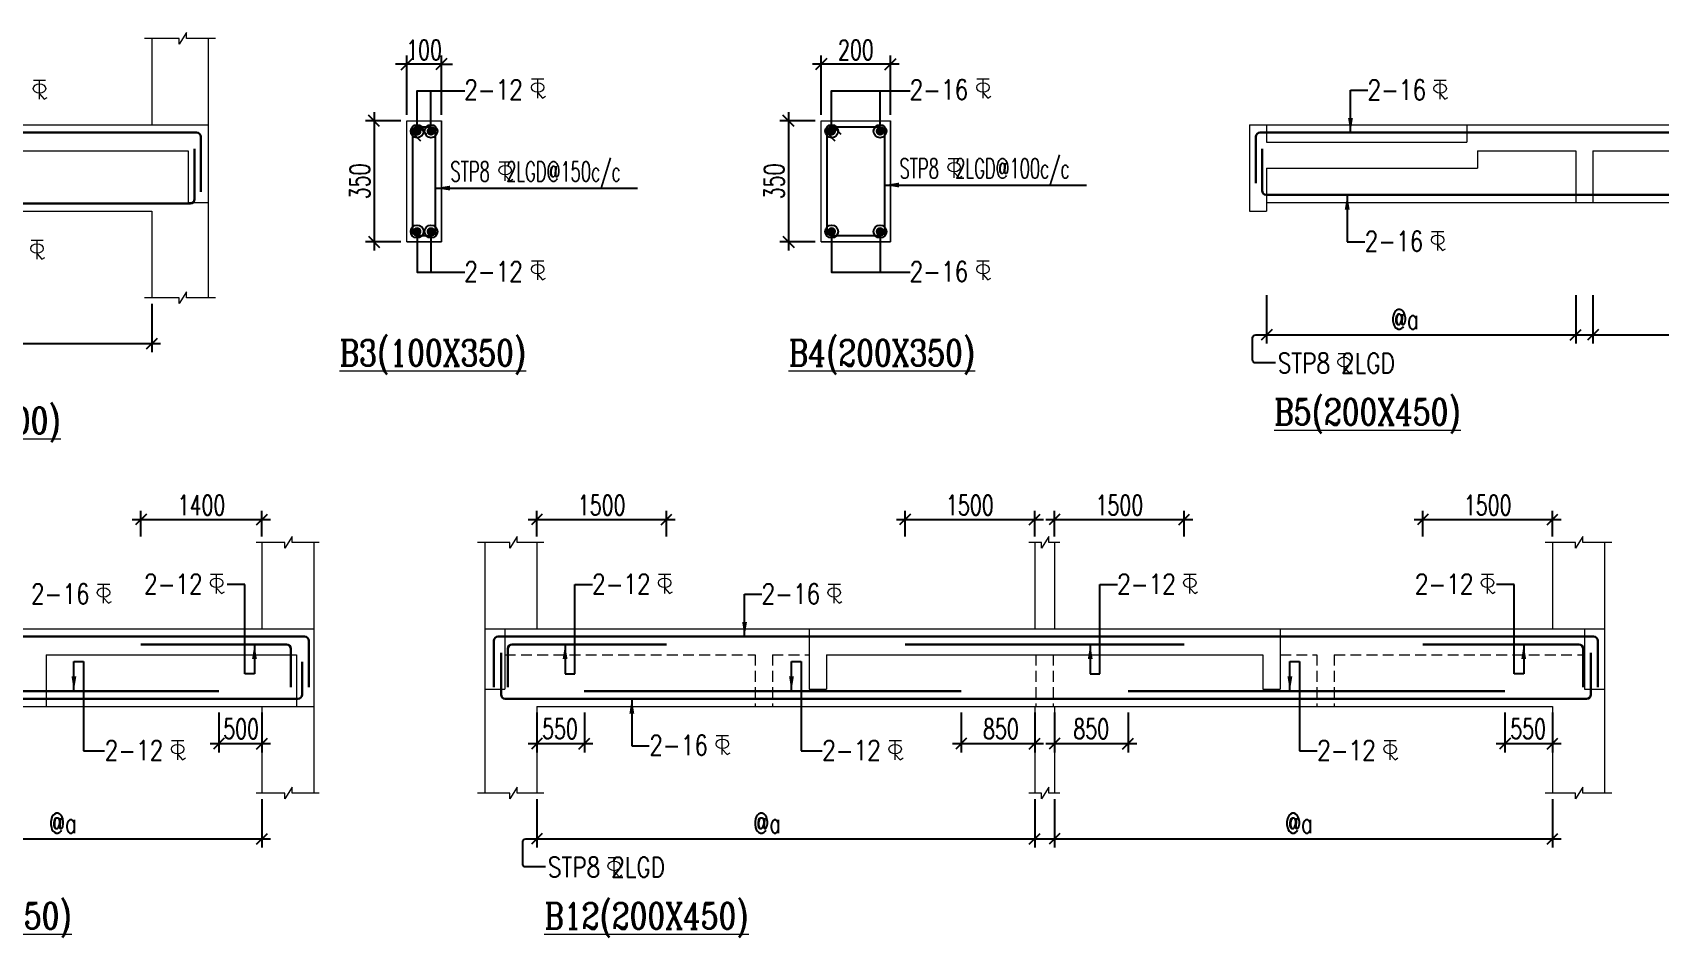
# Model space of a CAD drawing. Header units: millimetres. Extents: x 1255966 to 1543012, y 318612 to 465611.
# Drawn here: x 1491455 to 1510275, y 363690 to 374163 of the extents above; entities that cross this region are included whole.
import ezdxf

# ---------------------------------------------------------------- set-up
doc = ezdxf.new("R2010")
doc.units = ezdxf.units.MM
doc.header["$LTSCALE"] = 500
doc.header["$MEASUREMENT"] = 0
doc.header["$PDMODE"] = 34
doc.linetypes.add('HIDDEN', pattern=[0.375, 0.25, -0.125])
doc.layers.get('Defpoints').update_dxf_attribs({"lineweight": 0})
for name, color, linetype, lineweight in [('BEAM ELE', 2, 'Continuous', 15), ('DIM', 1, 'Continuous', 20), ('TAXT', 3, 'Continuous', 15), ('TEXT', 7, 'Continuous', 13), ('TEXT2', 3, 'Continuous', 15), ('TOWER AREA BEAM..', 3, 'Continuous', 20)]:
    doc.layers.add(name, color=color, linetype=linetype, lineweight=lineweight)
for name, color, linetype in [('D', 10, 'Continuous'), ('DIM-ST', 1, 'Continuous'), ('ST DIM.', 1, 'Continuous'), ('STEEL', 1, 'Continuous')]:
    doc.layers.add(name, color=color, linetype=linetype)
doc.styles.add('2MM', font='romans.shx', dxfattribs={"width": 0.7})
doc.styles.add('BHTESHT$0$HSCC2', font='romanc.shx')
doc.styles.add('haider', font='romans.shx')
doc.dimstyles.new('SHUIB MOD.', dxfattribs={"dimtxt": 230, "dimasz": 130, "dimexe": 100, "dimexo": 70, "dimgap": 50, "dimtad": 2, "dimdec": 0, "dimzin": 4, "dimdsep": 46, "dimtxsty": '2MM', "dimblk": 'OBLIQUE', "dimcen": 0.09, "dimdle": 100, "dimclrd": 1, "dimclre": 1, "dimclrt": 3, "dimadec": 0, "dimazin": 0, "dimtfac": 1, "dimtdec": 0, "dimtix": 1, "dimtmove": 2, "dimatfit": 3, "dimfxl": 100, "dimtolj": 1, "dimlwd": -1, "dimarcsym": 0})

# ---------------------------------------------------------------- blocks, each defined once
blk = doc.blocks.new('A$C76682FD6')
at = {"layer": 'TEXT', "color": 3, "ltscale": 0.2}
for p, q in [((143, 219), (2, 219)), ((72, 0), (72, 219)), ((72, 63), (128, 0)), ((128, 0), (162, 21))]:
    blk.add_line(p, q, dxfattribs=at)
blk.add_ellipse((72, 124), major_axis=(72.3, 0), ratio=0.753223, dxfattribs=at)
blk = doc.blocks.new('_Oblique')
at = {"color": 0, "linetype": 'ByBlock', "lineweight": -2}
blk.add_line((-0.5, -0.5), (0.5, 0.5), dxfattribs=at)
blk = doc.blocks.new('*D412')
at = {"layer": 'Defpoints', "color": 0, "ltscale": 100, "transparency": 16777216}
for p in [(1489536, 371094, 6), (1492836, 371094, 6), (1492836, 370564)]:
    blk.add_point(p, dxfattribs=at)
at = {"layer": 'ST DIM.', "color": 1, "lineweight": -2, "ltscale": 100, "transparency": 16777216}
for p, q in [((1489536, 371024), (1489536, 370464)), ((1492836, 371024), (1492836, 370464))]:
    blk.add_line(p, q, dxfattribs=at)
at = {"layer": 'ST DIM.', "color": 1, "ltscale": 100, "transparency": 16777216}
blk.add_line((1489436, 370564), (1492936, 370564), dxfattribs=at)
at = {"layer": 'ST DIM.', "color": 1, "ltscale": 100, "transparency": 16777216, "xscale": 125, "yscale": 125, "zscale": 125, "rotation": 180}
blk.add_blockref('_Oblique', (1489536, 370564), dxfattribs=at)
at = {"layer": 'ST DIM.', "color": 1, "ltscale": 100, "transparency": 16777216, "xscale": 125, "yscale": 125, "zscale": 125}
blk.add_blockref('_Oblique', (1492836, 370564), dxfattribs=at)
at = {"layer": 'ST DIM.', "color": 3, "ltscale": 100, "transparency": 16777216, "insert": (1491133, 370744), "char_height": 230, "attachment_point": 5, "style": '2MM'}
blk.add_mtext('\\A1;@a', dxfattribs=at)
blk = doc.blocks.new('*D413')
at = {"layer": 'Defpoints', "color": 0, "ltscale": 100, "transparency": 16777216}
for p in [(1495784, 373796), (1495784, 373140, 0), (1496184, 373140, 0)]:
    blk.add_point(p, dxfattribs=at)
at = {"layer": 'DIM-ST', "color": 1, "ltscale": 100, "transparency": 16777216}
for p, q in [((1495784, 373796), (1495654, 373796)), ((1496184, 373796), (1495784, 373796)), ((1496184, 373796), (1496314, 373796))]:
    blk.add_line(p, q, dxfattribs=at)
at = {"layer": 'DIM-ST', "color": 1, "lineweight": -2, "ltscale": 100, "transparency": 16777216}
for p, q in [((1495784, 373210), (1495784, 373896)), ((1496184, 373210), (1496184, 373896))]:
    blk.add_line(p, q, dxfattribs=at)
at = {"layer": 'DIM-ST', "color": 1, "ltscale": 100, "transparency": 16777216, "xscale": 130, "yscale": 130, "zscale": 130}
blk.add_blockref('_Oblique', (1495784, 373796), dxfattribs=at)
at = {"layer": 'DIM-ST', "color": 1, "ltscale": 100, "transparency": 16777216, "xscale": 130, "yscale": 130, "zscale": 130, "rotation": 180}
blk.add_blockref('_Oblique', (1496184, 373796), dxfattribs=at)
at = {"layer": 'DIM-ST', "color": 3, "ltscale": 100, "transparency": 16777216, "insert": (1495984, 373961), "char_height": 230, "attachment_point": 5, "style": '2MM'}
blk.add_mtext('\\A1;100', dxfattribs=at)
blk = doc.blocks.new('*D551')
at = {"layer": 'Defpoints', "color": 0, "ltscale": 100, "transparency": 16777216}
for p in [(1495784, 373140, 0), (1495405, 371740), (1495784, 371740)]:
    blk.add_point(p, dxfattribs=at)
at = {"layer": 'DIM-ST', "color": 1, "ltscale": 100, "transparency": 16777216}
blk.add_line((1495405, 373240), (1495405, 371640), dxfattribs=at)
at = {"layer": 'DIM-ST', "color": 1, "lineweight": -2, "ltscale": 100, "transparency": 16777216}
for p, q in [((1495714, 373140), (1495305, 373140)), ((1495714, 371740), (1495305, 371740))]:
    blk.add_line(p, q, dxfattribs=at)
at = {"layer": 'DIM-ST', "color": 1, "ltscale": 100, "transparency": 16777216, "xscale": 130, "yscale": 130, "zscale": 130}
for p, rotation in [((1495405, 373140), 90), ((1495405, 371740), 270)]:
    blk.add_blockref('_Oblique', p, dxfattribs=dict(at, rotation=rotation))
at = {"layer": 'DIM-ST', "color": 3, "ltscale": 100, "transparency": 16777216, "insert": (1495240, 372440), "char_height": 230, "attachment_point": 5, "rotation": 90, "style": '2MM'}
blk.add_mtext('\\A1;350', dxfattribs=at)
blk = doc.blocks.new('*D414')
at = {"layer": 'Defpoints', "color": 0, "ltscale": 100, "transparency": 16777216}
for p in [(1500579, 373796), (1500579, 373140, 0), (1501379, 373140, 0)]:
    blk.add_point(p, dxfattribs=at)
at = {"layer": 'DIM-ST', "color": 1, "ltscale": 100, "transparency": 16777216}
blk.add_line((1501479, 373796), (1500479, 373796), dxfattribs=at)
at = {"layer": 'DIM-ST', "color": 1, "lineweight": -2, "ltscale": 100, "transparency": 16777216}
for p, q in [((1500579, 373210), (1500579, 373896)), ((1501379, 373210), (1501379, 373896))]:
    blk.add_line(p, q, dxfattribs=at)
at = {"layer": 'DIM-ST', "color": 1, "ltscale": 100, "transparency": 16777216, "xscale": 130, "yscale": 130, "zscale": 130, "rotation": 180}
blk.add_blockref('_Oblique', (1500579, 373796), dxfattribs=at)
at = {"layer": 'DIM-ST', "color": 1, "ltscale": 100, "transparency": 16777216, "xscale": 130, "yscale": 130, "zscale": 130}
blk.add_blockref('_Oblique', (1501379, 373796), dxfattribs=at)
at = {"layer": 'DIM-ST', "color": 3, "ltscale": 100, "transparency": 16777216, "insert": (1500979, 373961), "char_height": 230, "attachment_point": 5, "style": '2MM'}
blk.add_mtext('\\A1;200', dxfattribs=at)
blk = doc.blocks.new('*D552')
at = {"layer": 'Defpoints', "color": 0, "ltscale": 100, "transparency": 16777216}
for p in [(1500579, 373140, 0), (1500200, 371740), (1500579, 371740, 0)]:
    blk.add_point(p, dxfattribs=at)
at = {"layer": 'DIM-ST', "color": 1, "ltscale": 100, "transparency": 16777216}
blk.add_line((1500200, 373240), (1500200, 371640), dxfattribs=at)
at = {"layer": 'DIM-ST', "color": 1, "lineweight": -2, "ltscale": 100, "transparency": 16777216}
for p, q in [((1500509, 373140), (1500100, 373140)), ((1500509, 371740), (1500100, 371740))]:
    blk.add_line(p, q, dxfattribs=at)
at = {"layer": 'DIM-ST', "color": 1, "ltscale": 100, "transparency": 16777216, "xscale": 130, "yscale": 130, "zscale": 130}
for p, rotation in [((1500200, 373140), 90), ((1500200, 371740), 270)]:
    blk.add_blockref('_Oblique', p, dxfattribs=dict(at, rotation=rotation))
at = {"layer": 'DIM-ST', "color": 3, "ltscale": 100, "transparency": 16777216, "insert": (1500035, 372440), "char_height": 230, "attachment_point": 5, "rotation": 90, "style": '2MM'}
blk.add_mtext('\\A1;350', dxfattribs=at)
blk = doc.blocks.new('*D415')
at = {"layer": 'Defpoints', "color": 0, "ltscale": 100, "transparency": 16777216}
for p in [(1509506, 371194, 6), (1512606, 371194, 6), (1512606, 370664)]:
    blk.add_point(p, dxfattribs=at)
at = {"layer": 'ST DIM.', "color": 1, "lineweight": -2, "ltscale": 100, "transparency": 16777216}
for p, q in [((1509506, 371124), (1509506, 370564)), ((1512606, 371124), (1512606, 370564))]:
    blk.add_line(p, q, dxfattribs=at)
at = {"layer": 'ST DIM.', "color": 1, "ltscale": 100, "transparency": 16777216}
blk.add_line((1509406, 370664), (1512706, 370664), dxfattribs=at)
at = {"layer": 'ST DIM.', "color": 1, "ltscale": 100, "transparency": 16777216, "xscale": 125, "yscale": 125, "zscale": 125, "rotation": 180}
blk.add_blockref('_Oblique', (1509506, 370664), dxfattribs=at)
at = {"layer": 'ST DIM.', "color": 1, "ltscale": 100, "transparency": 16777216, "xscale": 125, "yscale": 125, "zscale": 125}
blk.add_blockref('_Oblique', (1512606, 370664), dxfattribs=at)
at = {"layer": 'ST DIM.', "color": 3, "ltscale": 100, "transparency": 16777216, "insert": (1511104, 370844), "char_height": 230, "attachment_point": 5, "style": '2MM'}
blk.add_mtext('\\A1;@a', dxfattribs=at)
blk = doc.blocks.new('*D424')
at = {"layer": 'Defpoints', "color": 0, "ltscale": 100, "transparency": 16777216}
for p in [(1489419, 365362, 6), (1494109, 365362, 6), (1494109, 364831)]:
    blk.add_point(p, dxfattribs=at)
at = {"layer": 'ST DIM.', "color": 1, "lineweight": -2, "ltscale": 100, "transparency": 16777216}
for p, q in [((1489419, 365292), (1489419, 364731)), ((1494109, 365292), (1494109, 364731))]:
    blk.add_line(p, q, dxfattribs=at)
at = {"layer": 'ST DIM.', "color": 1, "ltscale": 100, "transparency": 16777216}
blk.add_line((1489319, 364831), (1494209, 364831), dxfattribs=at)
at = {"layer": 'ST DIM.', "color": 1, "ltscale": 100, "transparency": 16777216, "xscale": 125, "yscale": 125, "zscale": 125, "rotation": 180}
blk.add_blockref('_Oblique', (1489419, 364831), dxfattribs=at)
at = {"layer": 'ST DIM.', "color": 1, "ltscale": 100, "transparency": 16777216, "xscale": 125, "yscale": 125, "zscale": 125}
blk.add_blockref('_Oblique', (1494109, 364831), dxfattribs=at)
at = {"layer": 'ST DIM.', "color": 3, "ltscale": 100, "transparency": 16777216, "insert": (1491804, 365012), "char_height": 230, "attachment_point": 5, "style": '2MM'}
blk.add_mtext('\\A1;@a', dxfattribs=at)
blk = doc.blocks.new('*D425')
at = {"layer": 'Defpoints', "color": 0, "ltscale": 100, "transparency": 16777216}
for p in [(1497288, 365362, 6), (1503048, 365362, 6), (1503048, 364831)]:
    blk.add_point(p, dxfattribs=at)
at = {"layer": 'ST DIM.', "color": 1, "lineweight": -2, "ltscale": 100, "transparency": 16777216}
for p, q in [((1497288, 365292), (1497288, 364731)), ((1503048, 365292), (1503048, 364731))]:
    blk.add_line(p, q, dxfattribs=at)
at = {"layer": 'ST DIM.', "color": 1, "ltscale": 100, "transparency": 16777216}
blk.add_line((1497188, 364831), (1503148, 364831), dxfattribs=at)
at = {"layer": 'ST DIM.', "color": 1, "ltscale": 100, "transparency": 16777216, "xscale": 125, "yscale": 125, "zscale": 125, "rotation": 180}
blk.add_blockref('_Oblique', (1497288, 364831), dxfattribs=at)
at = {"layer": 'ST DIM.', "color": 1, "ltscale": 100, "transparency": 16777216, "xscale": 125, "yscale": 125, "zscale": 125}
blk.add_blockref('_Oblique', (1503048, 364831), dxfattribs=at)
at = {"layer": 'ST DIM.', "color": 3, "ltscale": 100, "transparency": 16777216, "insert": (1499951, 365012), "char_height": 230, "attachment_point": 5, "style": '2MM'}
blk.add_mtext('\\A1;@a', dxfattribs=at)
blk = doc.blocks.new('*D426')
at = {"layer": 'Defpoints', "color": 0, "ltscale": 100, "transparency": 16777216}
for p in [(1503278, 365362, 6), (1509038, 365362, 6), (1509038, 364831)]:
    blk.add_point(p, dxfattribs=at)
at = {"layer": 'ST DIM.', "color": 1, "lineweight": -2, "ltscale": 100, "transparency": 16777216}
for p, q in [((1503278, 365292), (1503278, 364731)), ((1509038, 365292), (1509038, 364731))]:
    blk.add_line(p, q, dxfattribs=at)
at = {"layer": 'ST DIM.', "color": 1, "ltscale": 100, "transparency": 16777216}
blk.add_line((1503178, 364831), (1509138, 364831), dxfattribs=at)
at = {"layer": 'ST DIM.', "color": 1, "ltscale": 100, "transparency": 16777216, "xscale": 125, "yscale": 125, "zscale": 125, "rotation": 180}
blk.add_blockref('_Oblique', (1503278, 364831), dxfattribs=at)
at = {"layer": 'ST DIM.', "color": 1, "ltscale": 100, "transparency": 16777216, "xscale": 125, "yscale": 125, "zscale": 125}
blk.add_blockref('_Oblique', (1509038, 364831), dxfattribs=at)
at = {"layer": 'ST DIM.', "color": 3, "ltscale": 100, "transparency": 16777216, "insert": (1506103, 365012), "char_height": 230, "attachment_point": 5, "style": '2MM'}
blk.add_mtext('\\A1;@a', dxfattribs=at)
blk = doc.blocks.new('*D427')
at = {"layer": 'Defpoints', "color": 0, "ltscale": 100, "transparency": 16777216}
for p in [(1504778, 368528), (1503278, 368262), (1504778, 368262)]:
    blk.add_point(p, dxfattribs=at)
at = {"layer": 'ST DIM.', "color": 1, "ltscale": 100, "transparency": 16777216}
blk.add_line((1503178, 368528), (1504878, 368528), dxfattribs=at)
at = {"layer": 'ST DIM.', "color": 1, "lineweight": -2, "ltscale": 100, "transparency": 16777216}
for p, q in [((1503278, 368332), (1503278, 368628)), ((1504778, 368332), (1504778, 368628))]:
    blk.add_line(p, q, dxfattribs=at)
at = {"layer": 'ST DIM.', "color": 1, "ltscale": 100, "transparency": 16777216, "xscale": 125, "yscale": 125, "zscale": 125, "rotation": 180}
blk.add_blockref('_Oblique', (1503278, 368528), dxfattribs=at)
at = {"layer": 'ST DIM.', "color": 1, "ltscale": 100, "transparency": 16777216, "xscale": 125, "yscale": 125, "zscale": 125}
blk.add_blockref('_Oblique', (1504778, 368528), dxfattribs=at)
at = {"layer": 'ST DIM.', "color": 3, "ltscale": 100, "transparency": 16777216, "insert": (1504028, 368693), "char_height": 230, "attachment_point": 5, "style": '2MM'}
blk.add_mtext('\\A1;1500', dxfattribs=at)
blk = doc.blocks.new('*D428')
at = {"layer": 'Defpoints', "color": 0, "ltscale": 100, "transparency": 16777216}
for p in [(1503048, 368528), (1501548, 368262), (1503048, 368262)]:
    blk.add_point(p, dxfattribs=at)
at = {"layer": 'ST DIM.', "color": 1, "ltscale": 100, "transparency": 16777216}
blk.add_line((1501448, 368528), (1503148, 368528), dxfattribs=at)
at = {"layer": 'ST DIM.', "color": 1, "lineweight": -2, "ltscale": 100, "transparency": 16777216}
for p, q in [((1501548, 368332), (1501548, 368628)), ((1503048, 368332), (1503048, 368628))]:
    blk.add_line(p, q, dxfattribs=at)
at = {"layer": 'ST DIM.', "color": 1, "ltscale": 100, "transparency": 16777216, "xscale": 125, "yscale": 125, "zscale": 125, "rotation": 180}
blk.add_blockref('_Oblique', (1501548, 368528), dxfattribs=at)
at = {"layer": 'ST DIM.', "color": 1, "ltscale": 100, "transparency": 16777216, "xscale": 125, "yscale": 125, "zscale": 125}
blk.add_blockref('_Oblique', (1503048, 368528), dxfattribs=at)
at = {"layer": 'ST DIM.', "color": 3, "ltscale": 100, "transparency": 16777216, "insert": (1502298, 368693), "char_height": 230, "attachment_point": 5, "style": '2MM'}
blk.add_mtext('\\A1;1500', dxfattribs=at)
blk = doc.blocks.new('*D458')
at = {"layer": 'Defpoints', "color": 0, "ltscale": 100, "transparency": 16777216}
for p in [(1498788, 368528), (1497288, 368262), (1498788, 368262)]:
    blk.add_point(p, dxfattribs=at)
at = {"layer": 'ST DIM.', "color": 1, "ltscale": 100, "transparency": 16777216}
blk.add_line((1497188, 368528), (1498888, 368528), dxfattribs=at)
at = {"layer": 'ST DIM.', "color": 1, "lineweight": -2, "ltscale": 100, "transparency": 16777216}
for p, q in [((1497288, 368332), (1497288, 368628)), ((1498788, 368332), (1498788, 368628))]:
    blk.add_line(p, q, dxfattribs=at)
at = {"layer": 'ST DIM.', "color": 1, "ltscale": 100, "transparency": 16777216, "xscale": 125, "yscale": 125, "zscale": 125, "rotation": 180}
blk.add_blockref('_Oblique', (1497288, 368528), dxfattribs=at)
at = {"layer": 'ST DIM.', "color": 1, "ltscale": 100, "transparency": 16777216, "xscale": 125, "yscale": 125, "zscale": 125}
blk.add_blockref('_Oblique', (1498788, 368528), dxfattribs=at)
at = {"layer": 'ST DIM.', "color": 3, "ltscale": 100, "transparency": 16777216, "insert": (1498038, 368693), "char_height": 230, "attachment_point": 5, "style": '2MM'}
blk.add_mtext('\\A1;1500', dxfattribs=at)
blk = doc.blocks.new('*D459')
at = {"layer": 'Defpoints', "color": 0, "ltscale": 100, "transparency": 16777216}
for p in [(1509038, 368528), (1507538, 368262), (1509038, 368262)]:
    blk.add_point(p, dxfattribs=at)
at = {"layer": 'ST DIM.', "color": 1, "ltscale": 100, "transparency": 16777216}
blk.add_line((1507438, 368528), (1509138, 368528), dxfattribs=at)
at = {"layer": 'ST DIM.', "color": 1, "lineweight": -2, "ltscale": 100, "transparency": 16777216}
for p, q in [((1507538, 368332), (1507538, 368628)), ((1509038, 368332), (1509038, 368628))]:
    blk.add_line(p, q, dxfattribs=at)
at = {"layer": 'ST DIM.', "color": 1, "ltscale": 100, "transparency": 16777216, "xscale": 125, "yscale": 125, "zscale": 125, "rotation": 180}
blk.add_blockref('_Oblique', (1507538, 368528), dxfattribs=at)
at = {"layer": 'ST DIM.', "color": 1, "ltscale": 100, "transparency": 16777216, "xscale": 125, "yscale": 125, "zscale": 125}
blk.add_blockref('_Oblique', (1509038, 368528), dxfattribs=at)
at = {"layer": 'ST DIM.', "color": 3, "ltscale": 100, "transparency": 16777216, "insert": (1508288, 368693), "char_height": 230, "attachment_point": 5, "style": '2MM'}
blk.add_mtext('\\A1;1500', dxfattribs=at)
blk = doc.blocks.new('*D460')
at = {"layer": 'Defpoints', "color": 0, "ltscale": 100, "transparency": 16777216}
for p in [(1497288, 366362), (1497838, 366362), (1497288, 365932)]:
    blk.add_point(p, dxfattribs=at)
at = {"layer": 'ST DIM.', "color": 1, "lineweight": -2, "ltscale": 100, "transparency": 16777216}
for p, q in [((1497288, 366292), (1497288, 365832)), ((1497838, 366292), (1497838, 365832))]:
    blk.add_line(p, q, dxfattribs=at)
at = {"layer": 'ST DIM.', "color": 1, "ltscale": 100, "transparency": 16777216}
blk.add_line((1497938, 365932), (1497188, 365932), dxfattribs=at)
at = {"layer": 'ST DIM.', "color": 1, "ltscale": 100, "transparency": 16777216, "xscale": 125, "yscale": 125, "zscale": 125, "rotation": 180}
blk.add_blockref('_Oblique', (1497288, 365932), dxfattribs=at)
at = {"layer": 'ST DIM.', "color": 1, "ltscale": 100, "transparency": 16777216, "xscale": 125, "yscale": 125, "zscale": 125}
blk.add_blockref('_Oblique', (1497838, 365932), dxfattribs=at)
at = {"layer": 'ST DIM.', "color": 3, "ltscale": 100, "transparency": 16777216, "insert": (1497556, 366104), "char_height": 230, "attachment_point": 5, "style": '2MM'}
blk.add_mtext('\\A1;550', dxfattribs=at)
blk = doc.blocks.new('*D461')
at = {"layer": 'Defpoints', "color": 0, "ltscale": 100, "transparency": 16777216}
for p in [(1503278, 366362), (1504128, 366362), (1503278, 365932)]:
    blk.add_point(p, dxfattribs=at)
at = {"layer": 'ST DIM.', "color": 1, "lineweight": -2, "ltscale": 100, "transparency": 16777216}
for p, q in [((1503278, 366292), (1503278, 365832)), ((1504128, 366292), (1504128, 365832))]:
    blk.add_line(p, q, dxfattribs=at)
at = {"layer": 'ST DIM.', "color": 1, "ltscale": 100, "transparency": 16777216}
blk.add_line((1504228, 365932), (1503178, 365932), dxfattribs=at)
at = {"layer": 'ST DIM.', "color": 1, "ltscale": 100, "transparency": 16777216, "xscale": 125, "yscale": 125, "zscale": 125, "rotation": 180}
blk.add_blockref('_Oblique', (1503278, 365932), dxfattribs=at)
at = {"layer": 'ST DIM.', "color": 1, "ltscale": 100, "transparency": 16777216, "xscale": 125, "yscale": 125, "zscale": 125}
blk.add_blockref('_Oblique', (1504128, 365932), dxfattribs=at)
at = {"layer": 'ST DIM.', "color": 3, "ltscale": 100, "transparency": 16777216, "insert": (1503702, 366104), "char_height": 230, "attachment_point": 5, "style": '2MM'}
blk.add_mtext('\\A1;850', dxfattribs=at)
blk = doc.blocks.new('*D462')
at = {"layer": 'Defpoints', "color": 0, "ltscale": 100, "transparency": 16777216}
for p in [(1502198, 366362), (1503048, 366362), (1502198, 365932)]:
    blk.add_point(p, dxfattribs=at)
at = {"layer": 'ST DIM.', "color": 1, "lineweight": -2, "ltscale": 100, "transparency": 16777216}
for p, q in [((1502198, 366292), (1502198, 365832)), ((1503048, 366292), (1503048, 365832))]:
    blk.add_line(p, q, dxfattribs=at)
at = {"layer": 'ST DIM.', "color": 1, "ltscale": 100, "transparency": 16777216}
blk.add_line((1503148, 365932), (1502098, 365932), dxfattribs=at)
at = {"layer": 'ST DIM.', "color": 1, "ltscale": 100, "transparency": 16777216, "xscale": 125, "yscale": 125, "zscale": 125, "rotation": 180}
blk.add_blockref('_Oblique', (1502198, 365932), dxfattribs=at)
at = {"layer": 'ST DIM.', "color": 1, "ltscale": 100, "transparency": 16777216, "xscale": 125, "yscale": 125, "zscale": 125}
blk.add_blockref('_Oblique', (1503048, 365932), dxfattribs=at)
at = {"layer": 'ST DIM.', "color": 3, "ltscale": 100, "transparency": 16777216, "insert": (1502657, 366104), "char_height": 230, "attachment_point": 5, "style": '2MM'}
blk.add_mtext('\\A1;850', dxfattribs=at)
blk = doc.blocks.new('*D463')
at = {"layer": 'Defpoints', "color": 0, "ltscale": 100, "transparency": 16777216}
for p in [(1508488, 366362), (1509038, 366362), (1508488, 365932)]:
    blk.add_point(p, dxfattribs=at)
at = {"layer": 'ST DIM.', "color": 1, "lineweight": -2, "ltscale": 100, "transparency": 16777216}
for p, q in [((1508488, 366292), (1508488, 365832)), ((1509038, 366292), (1509038, 365832))]:
    blk.add_line(p, q, dxfattribs=at)
at = {"layer": 'ST DIM.', "color": 1, "ltscale": 100, "transparency": 16777216}
blk.add_line((1509138, 365932), (1508388, 365932), dxfattribs=at)
at = {"layer": 'ST DIM.', "color": 1, "ltscale": 100, "transparency": 16777216, "xscale": 125, "yscale": 125, "zscale": 125, "rotation": 180}
blk.add_blockref('_Oblique', (1508488, 365932), dxfattribs=at)
at = {"layer": 'ST DIM.', "color": 1, "ltscale": 100, "transparency": 16777216, "xscale": 125, "yscale": 125, "zscale": 125}
blk.add_blockref('_Oblique', (1509038, 365932), dxfattribs=at)
at = {"layer": 'ST DIM.', "color": 3, "ltscale": 100, "transparency": 16777216, "insert": (1508756, 366104), "char_height": 230, "attachment_point": 5, "style": '2MM'}
blk.add_mtext('\\A1;550', dxfattribs=at)
blk = doc.blocks.new('*D490')
at = {"layer": 'Defpoints', "color": 0, "ltscale": 100, "transparency": 16777216}
for p in [(1505731, 371194, 6), (1509306, 371194, 6), (1509306, 370664)]:
    blk.add_point(p, dxfattribs=at)
at = {"layer": 'ST DIM.', "color": 1, "lineweight": -2, "ltscale": 100, "transparency": 16777216}
for p, q in [((1505731, 371124), (1505731, 370564)), ((1509306, 371124), (1509306, 370564))]:
    blk.add_line(p, q, dxfattribs=at)
at = {"layer": 'ST DIM.', "color": 1, "ltscale": 100, "transparency": 16777216}
blk.add_line((1505631, 370664), (1509406, 370664), dxfattribs=at)
at = {"layer": 'ST DIM.', "color": 1, "ltscale": 100, "transparency": 16777216, "xscale": 125, "yscale": 125, "zscale": 125, "rotation": 180}
blk.add_blockref('_Oblique', (1505731, 370664), dxfattribs=at)
at = {"layer": 'ST DIM.', "color": 1, "ltscale": 100, "transparency": 16777216, "xscale": 125, "yscale": 125, "zscale": 125}
blk.add_blockref('_Oblique', (1509306, 370664), dxfattribs=at)
at = {"layer": 'ST DIM.', "color": 3, "ltscale": 100, "transparency": 16777216, "insert": (1507329, 370844), "char_height": 230, "attachment_point": 5, "style": '2MM'}
blk.add_mtext('\\A1;@a', dxfattribs=at)
blk = doc.blocks.new('*D539')
at = {"layer": 'Defpoints', "color": 0, "ltscale": 100, "transparency": 16777216}
for p in [(1494109, 368528), (1492709, 368262), (1494109, 368262)]:
    blk.add_point(p, dxfattribs=at)
at = {"layer": 'ST DIM.', "color": 1, "ltscale": 100, "transparency": 16777216}
blk.add_line((1492609, 368528), (1494209, 368528), dxfattribs=at)
at = {"layer": 'ST DIM.', "color": 1, "lineweight": -2, "ltscale": 100, "transparency": 16777216}
for p, q in [((1492709, 368332), (1492709, 368628)), ((1494109, 368332), (1494109, 368628))]:
    blk.add_line(p, q, dxfattribs=at)
at = {"layer": 'ST DIM.', "color": 1, "ltscale": 100, "transparency": 16777216, "xscale": 125, "yscale": 125, "zscale": 125, "rotation": 180}
blk.add_blockref('_Oblique', (1492709, 368528), dxfattribs=at)
at = {"layer": 'ST DIM.', "color": 1, "ltscale": 100, "transparency": 16777216, "xscale": 125, "yscale": 125, "zscale": 125}
blk.add_blockref('_Oblique', (1494109, 368528), dxfattribs=at)
at = {"layer": 'ST DIM.', "color": 3, "ltscale": 100, "transparency": 16777216, "insert": (1493409, 368693), "char_height": 230, "attachment_point": 5, "style": '2MM'}
blk.add_mtext('\\A1;1400', dxfattribs=at)
blk = doc.blocks.new('*D541')
at = {"layer": 'Defpoints', "color": 0, "ltscale": 100, "transparency": 16777216}
for p in [(1493609, 366362), (1494109, 366362), (1493609, 365932)]:
    blk.add_point(p, dxfattribs=at)
at = {"layer": 'ST DIM.', "color": 1, "lineweight": -2, "ltscale": 100, "transparency": 16777216}
for p, q in [((1493609, 366292), (1493609, 365832)), ((1494109, 366292), (1494109, 365832))]:
    blk.add_line(p, q, dxfattribs=at)
at = {"layer": 'ST DIM.', "color": 1, "ltscale": 100, "transparency": 16777216}
blk.add_line((1494209, 365932), (1493509, 365932), dxfattribs=at)
at = {"layer": 'ST DIM.', "color": 1, "ltscale": 100, "transparency": 16777216, "xscale": 125, "yscale": 125, "zscale": 125, "rotation": 180}
blk.add_blockref('_Oblique', (1493609, 365932), dxfattribs=at)
at = {"layer": 'ST DIM.', "color": 1, "ltscale": 100, "transparency": 16777216, "xscale": 125, "yscale": 125, "zscale": 125}
blk.add_blockref('_Oblique', (1494109, 365932), dxfattribs=at)
at = {"layer": 'ST DIM.', "color": 3, "ltscale": 100, "transparency": 16777216, "insert": (1493868, 366104), "char_height": 230, "attachment_point": 5, "style": '2MM'}
blk.add_mtext('\\A1;500', dxfattribs=at)

msp = doc.modelspace()

# ---------------------------------------------------------------- linework, layer by layer
at = {"layer": 'BEAM ELE', "color": 3}
for points in [[(1493573.1, 374094.2), (1493236.1, 374094.2), (1493236.1, 374162.8), (1493151.6, 374026.2), (1493151.6, 374094.2), (1492750.4, 374094.2)], [(1493573.1, 371094.2), (1493236.1, 371094.2), (1493236.1, 371162.8), (1493151.6, 371026.2), (1493151.6, 371094.2), (1492750.4, 371094.2)], [(1494771.6, 368261.6), (1494457.2, 368261.6), (1494457.2, 368330.3), (1494372.6, 368193.6), (1494372.6, 368261.6), (1494042.8, 368261.6)], [(1497370.9, 368261.6), (1497061.7, 368261.6), (1497061.7, 368330.3), (1496977.1, 368193.6), (1496977.1, 368261.6), (1496602.7, 368261.6)], [(1503340.5, 368261.6), (1503210.6, 368261.6), (1503210.6, 368330.3), (1503126.1, 368193.6), (1503126.1, 368261.6), (1502981.8, 368261.6)], [(1509724.4, 368261.6), (1509387.5, 368261.6), (1509387.5, 368330.3), (1509302.9, 368193.6), (1509302.9, 368261.6), (1508952.7, 368261.6)], [(1494771.6, 365361.6), (1494457.2, 365361.6), (1494457.2, 365430.3), (1494372.6, 365293.6), (1494372.6, 365361.6), (1494042.8, 365361.6)], [(1497370.9, 365361.6), (1497061.7, 365361.6), (1497061.7, 365430.3), (1496977.1, 365293.6), (1496977.1, 365361.6), (1496602.7, 365361.6)], [(1503340.5, 365361.6), (1503210.6, 365361.6), (1503210.6, 365430.3), (1503126.1, 365293.6), (1503126.1, 365361.6), (1502981.8, 365361.6)], [(1509724.4, 365361.6), (1509387.5, 365361.6), (1509387.5, 365430.3), (1509302.9, 365293.6), (1509302.9, 365361.6), (1508952.7, 365361.6)]]:
    msp.add_lwpolyline(points, dxfattribs=at)
at = {"layer": 'ST DIM.'}
for points in [[(1495904, 373094.6), (1495904, 373489.4), (1496454.6, 373489.4)], [(1496064, 373094.6), (1496064, 373489.4), (1496454.6, 373489.4)], [(1500698.8, 373094.6), (1500698.8, 373489.4), (1501606.4, 373489.4)], [(1501258.8, 373094.6), (1501258.8, 373489.4), (1501606.4, 373489.4)], [(1495904, 371786.1), (1495904, 371391.3), (1496454.6, 371391.3)], [(1496064, 371786.1), (1496064, 371391.3), (1496454.6, 371391.3)], [(1500698.8, 371786.1), (1500698.8, 371391.3), (1501606.4, 371391.3)], [(1501258.8, 371786.1), (1501258.8, 371391.3), (1501606.4, 371391.3)]]:
    msp.add_lwpolyline(points, dxfattribs=at)
for points in [[(1505832.5, 370338.5), (1505604.2, 370338.5, -0.4142136), (1505568.4, 370374.3), (1505568.4, 370627.9, -0.4142136), (1505604.2, 370663.6), (1510132.5, 370663.6)], [(1497389.1, 364505.9), (1497160.8, 364505.9, -0.4142136), (1497125, 364541.7), (1497125, 364795.3, -0.4142136), (1497160.8, 364831.1), (1506505, 364831.1)]]:
    msp.add_lwpolyline(points, format="xyb", dxfattribs=at)
for centre in [(1495904, 373020.3), (1496064, 373020.3), (1500698.8, 373020.3), (1501258.8, 373020.3), (1495904, 371860.3), (1496064, 371860.3), (1500698.8, 371860.3), (1501258.8, 371860.3)]:
    msp.add_circle(centre, 74.3, dxfattribs=at)
at = {"layer": 'STEEL', "color": 4, "lineweight": 30, "ltscale": 10}
for p, q in [((1489459.5, 373004.2), (1493351.9, 373004.2)), ((1493401.9, 372320.5), (1493401.9, 372954.2)), ((1505605.3, 372420.5), (1505605.3, 372954.2)), ((1505655.3, 373004.2), (1512781.4, 373004.2)), ((1493329.7, 372234.2), (1493329.7, 372815.2)), ((1505677.5, 372334.2), (1505677.5, 372815.2)), ((1505727.5, 372284.2), (1512709.2, 372284.2)), ((1489531.7, 372184.2), (1493279.7, 372184.2)), ((1488958.2, 367171.6), (1494602, 367171.6)), ((1494392.3, 367081.6), (1492708.9, 367081.6)), ((1494442.3, 366587.9), (1494442.3, 367031.6)), ((1494651.8, 366587.9), (1494651.8, 367121.6)), ((1496790.4, 366587.9), (1496790.4, 367121.6)), ((1496840.4, 367171.6), (1509511.2, 367171.6)), ((1496954.4, 366587.9), (1496954.4, 367031.6)), ((1497004.4, 367081.6), (1498787.9, 367081.6)), ((1501547.9, 367081.6), (1504777.9, 367081.6)), ((1507537.9, 367081.6), (1509343.2, 367081.6)), ((1509393.2, 366587.9), (1509393.2, 367031.6)), ((1509561.1, 366587.9), (1509561.1, 367121.6)), ((1494573.7, 366501.6), (1494573.7, 366880.1)), ((1496874, 366501.6), (1496874, 366982.7)), ((1509483, 366501.6), (1509483, 366982.7)), ((1489041.8, 366451.6), (1494523.7, 366451.6)), ((1489918.9, 366541.6), (1493608.9, 366541.6)), ((1496924, 366451.6), (1509433, 366451.6)), ((1497837.9, 366541.6), (1502197.9, 366541.6)), ((1504127.9, 366541.6), (1508487.9, 366541.6))]:
    msp.add_line(p, q, dxfattribs=at)
at = {"layer": 'STEEL', "color": 6, "ltscale": 10}
for points in [[(1496014.1, 372983.8), (1495940.3, 373057.6, 0.4142136), (1495867.4, 373057.6), (1495867.4, 373057.6, 0.4142136), (1495867.4, 372984.7), (1495941.2, 372910.9)], [(1500808.9, 372983.8), (1500735.1, 373057.6, 0.4142136), (1500662.2, 373057.6), (1500662.2, 373057.6, 0.4142136), (1500662.2, 372984.7), (1500736, 372910.9)]]:
    msp.add_lwpolyline(points, format="xyb", dxfattribs=at)
for points in [[(1495904, 373070.3), (1496064, 373070.3, -0.4142136), (1496114, 373020.3), (1496114, 371860.3, -0.4142136), (1496064, 371810.3), (1495904, 371810.3, -0.4142136), (1495854, 371860.3), (1495854, 373020.3, -0.4142136)], [(1500698.8, 373070.3), (1501258.8, 373070.3, -0.4142136), (1501308.8, 373020.3), (1501308.8, 371860.3, -0.4142136), (1501258.8, 371810.3), (1500698.8, 371810.3, -0.4142136), (1500648.8, 371860.3), (1500648.8, 373020.3, -0.4142136)]]:
    msp.add_lwpolyline(points, format="xyb", close=True, dxfattribs=at)
at = {"layer": 'STEEL', "color": 7, "const_width": 50}
for points in [[(1495879, 373020.3, 1), (1495929, 373020.3, 1)], [(1496089, 373020.3, -1), (1496039, 373020.3, -1)], [(1500673.8, 373020.3, 1), (1500723.8, 373020.3, 1)], [(1501283.8, 373020.3, -1), (1501233.8, 373020.3, -1)], [(1495879, 371860.3, -1), (1495929, 371860.3, -1)], [(1496089, 371860.3, 1), (1496039, 371860.3, 1)], [(1500673.8, 371860.3, -1), (1500723.8, 371860.3, -1)], [(1501283.8, 371860.3, 1), (1501233.8, 371860.3, 1)]]:
    msp.add_lwpolyline(points, format="xyb", close=True, dxfattribs=at)
at = {"layer": 'STEEL', "color": 4, "lineweight": 30, "ltscale": 10}
for centre, start, end in [((1493351.9, 372954.2), 0, 90), ((1505655.3, 372954.2), 90, 180), ((1505727.5, 372334.2), 180, 270), ((1493279.7, 372234.2), 270, 0), ((1494392.3, 367031.6), 0, 90), ((1494601.8, 367121.6), 0, 90), ((1496840.4, 367121.6), 90, 180), ((1497004.4, 367031.6), 90, 180), ((1509343.2, 367031.6), 0, 90), ((1509511.1, 367121.6), 0, 90), ((1494523.7, 366501.6), 270, 0), ((1496924, 366501.6), 180, 270), ((1509433, 366501.6), 270, 0)]:
    msp.add_arc(centre, 50, start, end, dxfattribs=at)
at = {"layer": 'TOWER AREA BEAM..'}
for p, q in [((1492835.5, 374094.2), (1492835.5, 373094.2)), ((1493485.5, 374094.2), (1493485.5, 371094.2)), ((1489335.5, 373094.2), (1493485.5, 373094.2)), ((1505531.3, 373094.2), (1505531.3, 372094.2)), ((1505531.3, 373094.2), (1512606.3, 373094.2)), ((1505731.3, 373094.2), (1505731.3, 372894.2)), ((1508046.3, 373094.2), (1508046.3, 372894.2)), ((1505731.3, 372894.2), (1508046.3, 372894.2)), ((1489535.5, 372794.2), (1493255.5, 372794.2)), ((1493255.5, 372794.2), (1493255.5, 372194.2)), ((1508171.3, 372794.2), (1509306.3, 372794.2)), ((1508171.3, 372794.2), (1508171.3, 372594.2)), ((1509306.3, 372794.2), (1509306.3, 372194.2)), ((1509506.3, 372794.2), (1512291.3, 372794.2)), ((1509506.3, 372794.2), (1509506.3, 372194.2)), ((1505731.3, 372594.2), (1505731.3, 372094.2)), ((1505731.3, 372594.2), (1508171.3, 372594.2)), ((1489335.5, 372094.2), (1492835.5, 372094.2)), ((1492835.5, 372094.2), (1492835.5, 371094.2)), ((1493255.5, 372194.2), (1493485.5, 372194.2)), ((1505531.3, 372094.2), (1505731.3, 372094.2)), ((1505731.3, 372194.2), (1512606.3, 372194.2)), ((1494108.9, 368261.6), (1494108.9, 367261.6)), ((1494708.9, 368261.6), (1494708.9, 367261.6)), ((1496687.9, 368261.6), (1496687.9, 365361.6)), ((1497287.9, 368261.6), (1497287.9, 367261.6)), ((1503047.9, 368261.6), (1503047.9, 367261.6)), ((1503277.9, 368261.6), (1503277.9, 367261.6)), ((1509037.9, 368261.6), (1509037.9, 367261.6)), ((1509637.9, 368261.6), (1509637.9, 365361.6)), ((1488818.9, 367261.6), (1494708.9, 367261.6)), ((1494708.9, 367261.6), (1494708.9, 365361.6)), ((1496687.9, 367261.6), (1509637.9, 367261.6)), ((1496917.9, 367261.6), (1496917.9, 366561.6)), ((1500437.9, 367261.6), (1500437.9, 366561.6)), ((1505887.9, 367261.6), (1505887.9, 366561.6)), ((1509407.9, 367261.6), (1509407.9, 366561.6)), ((1491613.9, 366961.6), (1494508.9, 366961.6)), ((1491613.9, 366961.6), (1491613.9, 366361.6)), ((1494508.9, 366961.6), (1494508.9, 366361.6)), ((1500637.9, 366961.6), (1505687.9, 366961.6)), ((1500637.9, 366961.6), (1500637.9, 366561.6)), ((1505687.9, 366961.6), (1505687.9, 366561.6)), ((1496687.9, 366561.6), (1496917.9, 366561.6)), ((1500437.9, 366561.6), (1500637.9, 366561.6)), ((1505687.9, 366561.6), (1505887.9, 366561.6)), ((1509407.9, 366561.6), (1509637.9, 366561.6)), ((1489418.9, 366361.6), (1494708.9, 366361.6)), ((1494108.9, 366361.6), (1494108.9, 365361.6)), ((1497287.9, 366361.6), (1497287.9, 365361.6)), ((1497287.9, 366361.6), (1509037.9, 366361.6)), ((1503047.9, 366361.6), (1503047.9, 365361.6)), ((1503277.9, 366361.6), (1503277.9, 365361.6)), ((1509037.9, 366361.6), (1509037.9, 365361.6))]:
    msp.add_line(p, q, dxfattribs=at)
at = {"layer": 'TOWER AREA BEAM..', "lineweight": 5}
for p, q in [((1495784, 373140.3), (1496184, 373140.3)), ((1496184, 371740.3), (1496184, 373140.3)), ((1500578.8, 373140.3), (1501378.8, 373140.3)), ((1501378.8, 371740.3), (1501378.8, 373140.3)), ((1495784, 371740.3), (1496184, 371740.3)), ((1500578.8, 371740.3), (1501378.8, 371740.3))]:
    msp.add_line(p, q, dxfattribs=at)
at = {"layer": 'TOWER AREA BEAM..', "color": 3, "lineweight": 5}
for p, q in [((1495784, 373140.3), (1496184, 373140.3)), ((1495784, 371740.3), (1495784, 373140.3)), ((1496184, 373140.3), (1496184, 371740.3)), ((1500578.8, 373140.3), (1501378.8, 373140.3)), ((1500578.8, 371740.3), (1500578.8, 373140.3)), ((1501378.8, 373140.3), (1501378.8, 371740.3)), ((1496184, 371740.3), (1495784, 371740.3)), ((1501378.8, 371740.3), (1500578.8, 371740.3))]:
    msp.add_line(p, q, dxfattribs=at)
at = {"layer": 'TOWER AREA BEAM..', "linetype": 'HIDDEN'}
for p, q in [((1496917.9, 366961.6), (1499812.9, 366961.6)), ((1499812.9, 366961.6), (1499812.9, 366361.6)), ((1500012.9, 366961.6), (1500437.9, 366961.6)), ((1500012.9, 366961.6), (1500012.9, 366361.6)), ((1503062.9, 366961.6), (1503062.9, 366361.6)), ((1503262.9, 366961.6), (1503262.9, 366361.6)), ((1505887.9, 366961.6), (1506312.9, 366961.6)), ((1506312.9, 366961.6), (1506312.9, 366361.6)), ((1506512.9, 366961.6), (1509407.9, 366961.6)), ((1506512.9, 366961.6), (1506512.9, 366361.6))]:
    msp.add_line(p, q, dxfattribs=at)

# ---------------------------------------------------------------- block references
at = {"layer": 'DIM', "lineweight": 0}
for p in [(1491463, 373389.7), (1497226.4, 373403.5), (1502378.2, 373403.5), (1507665.6, 373389.7), (1496850.3, 372444.7), (1502045.1, 372480.6), (1491435.2, 371538.8), (1507637.8, 371638.8), (1497226.4, 371299.1), (1502378.2, 371299.1), (1506555, 370225.8), (1492204.5, 367557.1), (1493512.6, 367670.3), (1498695.6, 367670.3), (1500656.5, 367557.1), (1504771, 367670.3), (1508214.1, 367670.3), (1493061.7, 365745.9), (1499362, 365806.3), (1501362.5, 365745.9), (1507088.4, 365745.9), (1498111.6, 364393.2)]:
    msp.add_blockref('A$C76682FD6', p, dxfattribs=at)

# ---------------------------------------------------------------- texts
at = {"layer": 'TAXT', "style": 'BHTESHT$0$HSCC2', "width": 0.8}
for s, p in [('%%UB3(100X350)', (1495006.2, 370306.7)), ('%%UB4(200X350)', (1500201, 370306.7)), ('%%UB2(200X500)', (1489621.7, 369522.3)), ('%%UB5(200X450)', (1505817.5, 369622.3)), ('%%UB11(200X450)', (1489543.9, 363789.8)), ('%%UB12(200X450)', (1497374, 363789.8))]:
    msp.add_text(s, height=300, dxfattribs=at).set_placement(p)
at = {"layer": 'TEXT2', "color": 3, "style": 'haider'}
for s, width, p in [('2-12', 0.8, (1496449.2, 373387.2)), ('2-16', 0.8, (1501600.9, 373387.2)), ('2-16', 0.8, (1506897.6, 373384.5)), ('STP8  2LGD@150c/c', 0.6, (1496289.3, 372439.6)), ('STP8  2LGD@100c/c', 0.6, (1501484, 372475.4)), ('2-16', 0.8, (1506865.5, 371633.7)), ('2-12', 0.8, (1496449.2, 371282.8)), ('2-16', 0.8, (1501600.9, 371282.8)), ('STP8 2LGD', 0.8, (1505858.3, 370220.6)), ('2-16', 0.8, (1491436.4, 367552)), ('2-12', 0.8, (1492744.6, 367665.1)), ('2-12', 0.8, (1497927.6, 367665.1)), ('2-16', 0.8, (1499888.5, 367552)), ('2-12', 0.8, (1504003, 367665.1)), ('2-12', 0.8, (1507446.1, 367665.1)), ('2-12', 0.8, (1492289.4, 365740.7)), ('2-16', 0.8, (1498589.6, 365801.1)), ('2-12', 0.8, (1500590.2, 365740.7)), ('2-12', 0.8, (1506316, 365740.7)), ('STP8 2LGD', 0.8, (1497414.9, 364388.1))]:
    msp.add_text(s, height=230, dxfattribs=dict(at, width=width)).set_placement(p)

# ---------------------------------------------------------------- dimensions: what is measured, and where the dimension line sits
at = {"layer": 'DIM-ST', "ltscale": 100}
for base, p1, p2, text, picture, middle in [((1495784, 373796, -0.1), (1496184, 373140.3, -0.1), (1495784, 373140.3, -0.1), '100', '*D413', (1495984, 373961, -0.1)), ((1500578.8, 373796, -0.1), (1501378.8, 373140.3, -0.1), (1500578.8, 373140.3, -0.1), '200', '*D414', (1500978.8, 373961, -0.1))]:
    dim = msp.add_linear_dim(base=base, p1=p1, p2=p2, text=text, dimstyle='SHUIB MOD.', override={"dimlfac": 0.333333}, dxfattribs=at)
    dim.commit()
    dim.dimension.update_dxf_attribs({"geometry": picture, "text_midpoint": middle})
for base, p1, p2, picture, middle in [((1495405.4, 371740.3), (1495784, 373140.3, -0.1), (1495784, 371740.3), '*D551', (1495240.4, 372440.3)), ((1500200.2, 371740.3, 0), (1500578.8, 373140.3, -0.1), (1500578.8, 371740.3), '*D552', (1500035.2, 372440.3, 0))]:
    dim = msp.add_linear_dim(base=base, p1=p1, p2=p2, angle=90, dimstyle='SHUIB MOD.', override={"dimlfac": 0.25}, dxfattribs=at)
    dim.commit()
    dim.dimension.update_dxf_attribs({"geometry": picture, "text_midpoint": middle})
at = {"layer": 'ST DIM.', "ltscale": 100}
for base, p1, p2, picture, middle in [((1509306.3, 370663.6, -601197.7), (1505731.3, 371194.2, -601191.4), (1509306.3, 371194.2, -601191.4), '*D490', (1507328.7, 370844.1, -601197.7)), ((1512606.3, 370663.6, -601197.7), (1509506.3, 371194.2, -601191.4), (1512606.3, 371194.2, -601191.4), '*D415', (1511103.7, 370844.1, -601197.7)), ((1492835.5, 370563.6, -601197.7), (1489535.5, 371094.2, -601191.4), (1492835.5, 371094.2, -601191.4), '*D412', (1491133, 370744.1, -601197.7)), ((1494108.9, 364831.1, -6.3), (1489418.9, 365361.6), (1494108.9, 365361.6), '*D424', (1491803.6, 365011.5, -6.3)), ((1503047.9, 364831.1, -6.3), (1497287.9, 365361.6), (1503047.9, 365361.6), '*D425', (1499951.5, 365011.5, -6.3)), ((1509037.9, 364831.1, -6.3), (1503277.9, 365361.6), (1509037.9, 365361.6), '*D426', (1506103.1, 365011.5, -6.3))]:
    dim = msp.add_linear_dim(base=base, p1=p1, p2=p2, text='@a', dimstyle='SHUIB MOD.', override={"dimasz": 125}, dxfattribs=at)
    dim.commit()
    dim.dimension.update_dxf_attribs({"geometry": picture, "text_midpoint": middle, "dimtype": 160})
for base, p1, p2, picture, middle in [((1494108.9, 368527.5), (1492708.9, 368261.6), (1494108.9, 368261.6), '*D539', (1493408.9, 368692.5)), ((1498787.9, 368527.5), (1497287.9, 368261.6), (1498787.9, 368261.6), '*D458', (1498037.9, 368692.5)), ((1503047.9, 368527.5), (1501547.9, 368261.6), (1503047.9, 368261.6), '*D428', (1502297.9, 368692.5)), ((1504777.9, 368527.5), (1503277.9, 368261.6), (1504777.9, 368261.6), '*D427', (1504027.9, 368692.5)), ((1509037.9, 368527.5), (1507537.9, 368261.6), (1509037.9, 368261.6), '*D459', (1508287.9, 368692.5))]:
    dim = msp.add_linear_dim(base=base, p1=p1, p2=p2, dimstyle='SHUIB MOD.', override={"dimasz": 125}, dxfattribs=at)
    dim.commit()
    dim.dimension.update_dxf_attribs({"geometry": picture, "text_midpoint": middle})
for base, p1, p2, picture, middle in [((1493608.9, 365932.5), (1494108.9, 366361.6), (1493608.9, 366361.6), '*D541', (1493867.6, 366104.4)), ((1497287.9, 365932.5), (1497837.9, 366361.6), (1497287.9, 366361.6), '*D460', (1497555.7, 366104.4)), ((1502197.9, 365932.5), (1503047.9, 366361.6), (1502197.9, 366361.6), '*D462', (1502657.2, 366104.4)), ((1503277.9, 365932.5), (1504127.9, 366361.6), (1503277.9, 366361.6), '*D461', (1503702.2, 366104.4)), ((1508487.9, 365932.5), (1509037.9, 366361.6), (1508487.9, 366361.6), '*D463', (1508755.7, 366104.4))]:
    dim = msp.add_linear_dim(base=base, p1=p1, p2=p2, dimstyle='SHUIB MOD.', override={"dimasz": 125}, dxfattribs=at)
    dim.commit()
    dim.dimension.update_dxf_attribs({"geometry": picture, "text_midpoint": middle, "dimtype": 160})

# ---------------------------------------------------------------- leaders
at = {"layer": 'D', "linetype": 'Continuous'}
for points in [[(1506700.9, 373004.2), (1506700.9, 373494.2), (1506900.9, 373494.2)], [(1496114, 372362.3), (1498453.6, 372362.3)], [(1501308.8, 372398.1), (1503648.3, 372398.1)], [(1506663.1, 372284.2), (1506663.1, 371741.4), (1506865.1, 371741.4)], [(1494022.2, 367081.6), (1494022.2, 366739.2), (1493911, 366739.2), (1493911, 367774.8), (1493706.5, 367774.8)], [(1497615.2, 367081.6), (1497615.2, 366739.2), (1497726.4, 366739.2), (1497726.4, 367774.8), (1497930.9, 367774.8)], [(1503690.6, 367081.6), (1503690.6, 366739.2), (1503801.8, 366739.2), (1503801.8, 367774.8), (1504006.3, 367774.8)], [(1508705.1, 367081.6), (1508705.1, 366739.2), (1508593.9, 366739.2), (1508593.9, 367774.8), (1508389.4, 367774.8)], [(1499691.8, 367171.6), (1499691.8, 367661.6), (1499891.8, 367661.6)], [(1491933.2, 366541.6), (1491933.2, 366884), (1492044.4, 366884), (1492044.4, 365848.4), (1492289, 365848.4)], [(1500234.1, 366541.6), (1500234.1, 366884), (1500345.3, 366884), (1500345.3, 365848.4), (1500589.8, 365848.4)], [(1506000, 366541.6), (1506000, 366884), (1506111.2, 366884), (1506111.2, 365848.4), (1506315.7, 365848.4)], [(1498387.2, 366451.6), (1498387.2, 365908.8), (1498589.2, 365908.8)]]:
    msp.add_leader(points, dimstyle='SHUIB MOD.', override={"dimasz": 170, "dimtad": 0}, dxfattribs=at)

doc.saveas('drawing.dxf')
